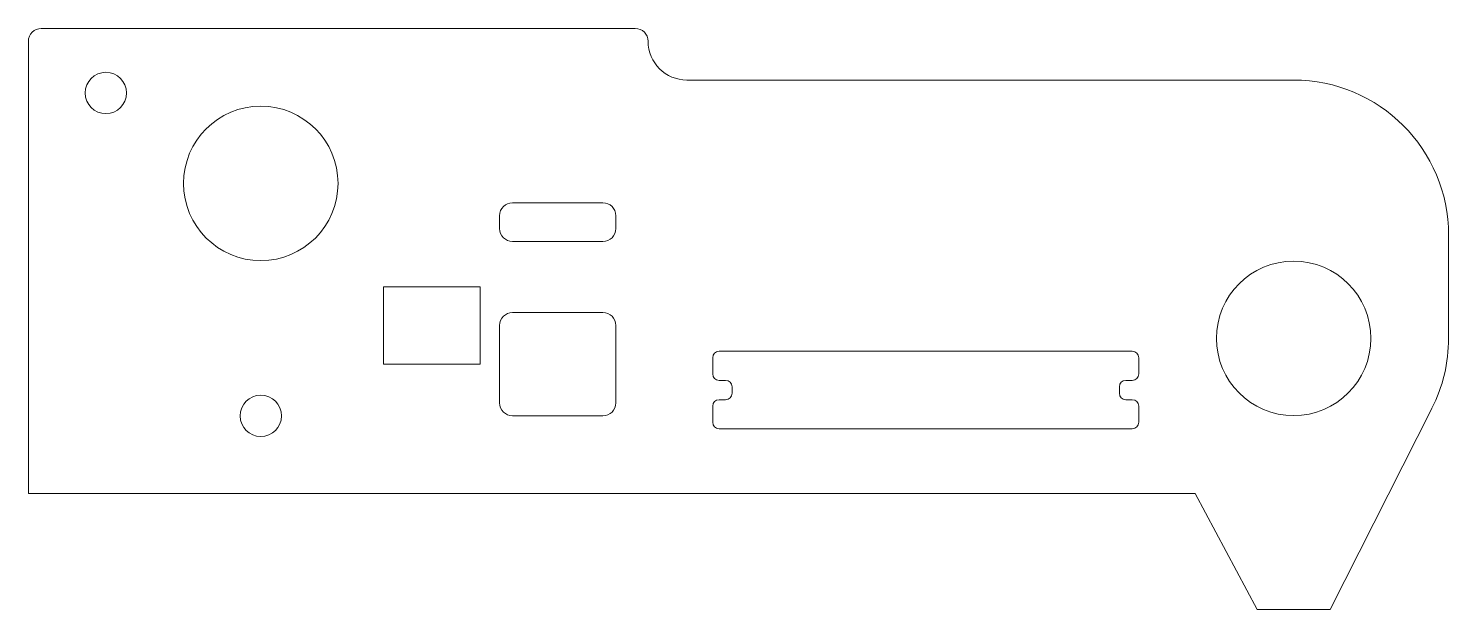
# Model space of a CAD drawing. Header units: millimetres. Extents: x -18 to 92, y -33 to 12.
import ezdxf

# ---------------------------------------------------------------- set-up
doc = ezdxf.new("R2010")
doc.units = ezdxf.units.MM

msp = doc.modelspace()

# ---------------------------------------------------------------- linework, layer by layer
at = {"color": 7, "linetype": 'Continuous', "lineweight": 15}
for p, q in [((29, 12), (-17, 12)), ((-18, 11), (-18, -24)), ((80, 8), (33, 8)), ((26.5, -1.5), (19.5, -1.5)), ((18.5, -2.5), (18.5, -3.5)), ((27.5, -3.5), (27.5, -2.5)), ((92, -12), (92, -4)), ((19.5, -4.5), (26.5, -4.5)), ((17, -8), (9.5, -8)), ((9.5, -8), (9.5, -14)), ((17, -14), (17, -8)), ((18.5, -11), (18.5, -17)), ((26.5, -10), (19.5, -10)), ((27.5, -17), (27.5, -11)), ((67.5, -13), (35.5, -13)), ((9.5, -14), (17, -14)), ((35, -13.5), (35, -14.75)), ((68, -14.75), (68, -13.5)), ((35.5, -15.25), (36, -15.25)), ((67, -15.25), (67.5, -15.25)), ((36.5, -15.75), (36.5, -16.25)), ((66.5, -16.25), (66.5, -15.75)), ((35, -17.25), (35, -18.5)), ((36, -16.75), (35.5, -16.75)), ((67.5, -16.75), (67, -16.75)), ((68, -18.5), (68, -17.25)), ((82.83, -33), (90.71, -17.42)), ((19.5, -18), (26.5, -18)), ((35.5, -19), (67.5, -19)), ((-18, -24), (72.36, -24)), ((72.36, -24), (77.17, -33)), ((77.17, -33), (82.83, -33))]:
    msp.add_line(p, q, dxfattribs=at)
for centre, radius in [((-12, 7), 1.6), ((0, 0), 5.98), ((80, -12), 5.98), ((0, -18), 1.6)]:
    msp.add_circle(centre, radius, dxfattribs=at)
for centre, radius, start, end in [((-17, 11), 1, 90, 180), ((29, 11), 1, 0, 90), ((33, 11), 3, 180, 270), ((80, -4), 12, 0, 90), ((19.5, -2.5), 1, 90, 180), ((26.5, -2.5), 1, 0, 90), ((19.5, -3.5), 1, 180, 270), ((26.5, -3.5), 1, 270, 0), ((19.5, -11), 1, 90, 180), ((26.5, -11), 1, 0, 90), ((80, -12), 12, 333.1757, 0), ((35.5, -13.5), 0.5, 90, 180), ((67.5, -13.5), 0.5, 0, 90), ((35.5, -14.75), 0.5, 180, 270), ((36, -15.75), 0.5, 0, 90), ((67, -15.75), 0.5, 90, 180), ((67.5, -14.75), 0.5, 270, 0), ((36, -16.25), 0.5, 270, 0), ((67, -16.25), 0.5, 180, 270), ((19.5, -17), 1, 180, 270), ((26.5, -17), 1, 270, 0), ((35.5, -17.25), 0.5, 90, 180), ((67.5, -17.25), 0.5, 0, 90), ((35.5, -18.5), 0.5, 180, 270), ((67.5, -18.5), 0.5, 270, 0)]:
    msp.add_arc(centre, radius, start, end, dxfattribs=at)

doc.saveas('drawing.dxf')
